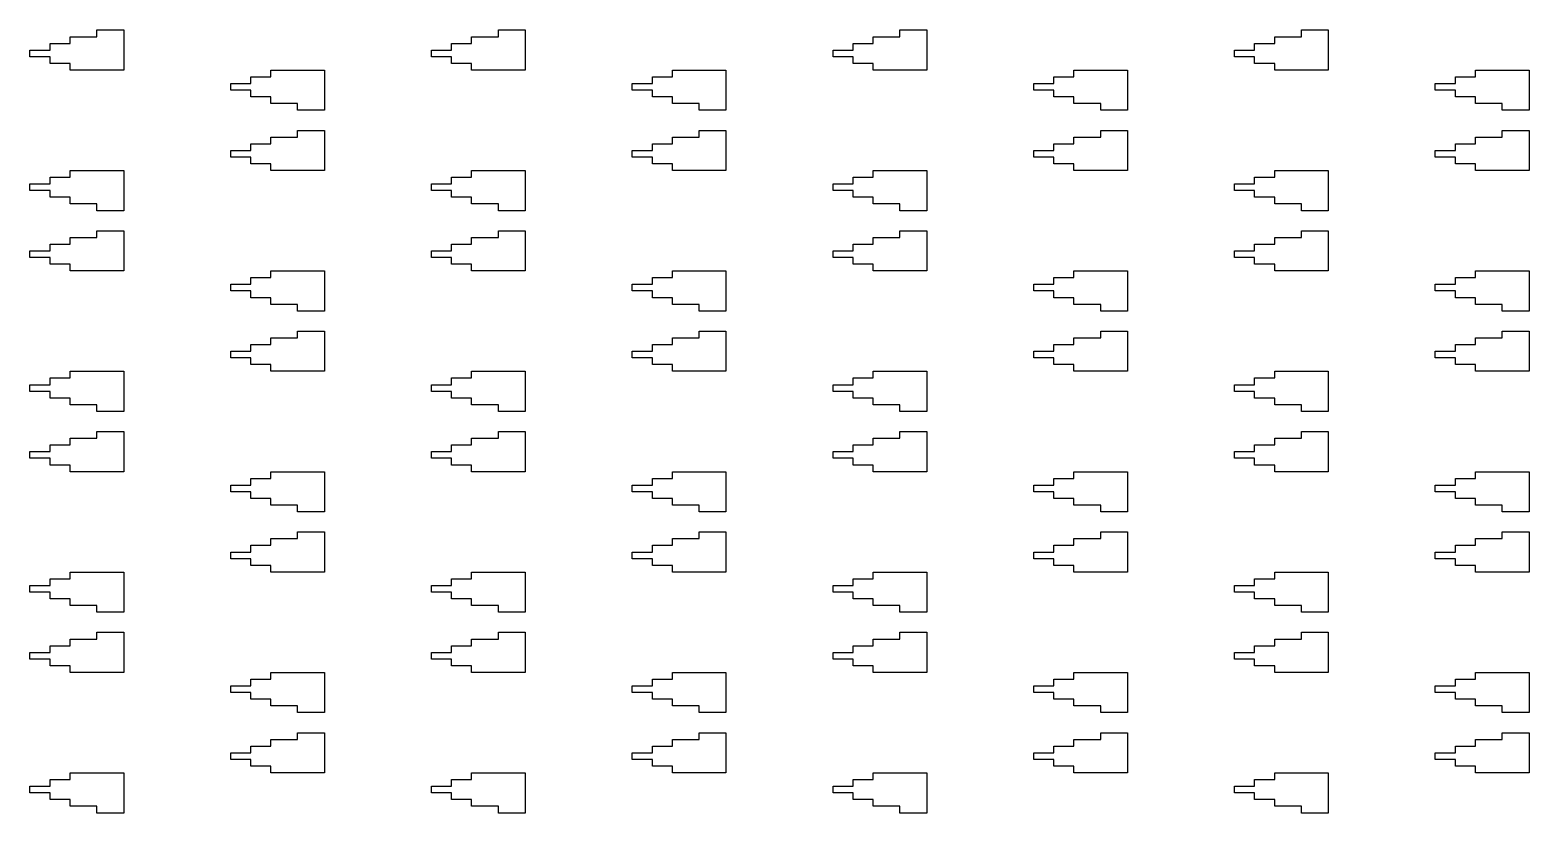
# Model space of a CAD drawing. Extents: x -38350 to 38650, y -35000 to 36000.
# Drawn here: x 70 to 294, y -34760 to -34643 of the extents above; entities that cross this region are included whole.
import ezdxf

# ---------------------------------------------------------------- set-up
doc = ezdxf.new("R2010")
doc.units = 0
doc.header["$MEASUREMENT"] = 0

msp = doc.modelspace()

# ---------------------------------------------------------------- linework, layer by layer
for p, q in [((80, -34644), (80, -34643)), ((80, -34643), (84, -34643)), ((84, -34643), (84, -34649)), ((140, -34644), (140, -34643)), ((140, -34643), (144, -34643)), ((144, -34643), (144, -34649)), ((200, -34644), (200, -34643)), ((200, -34643), (204, -34643)), ((204, -34643), (204, -34649)), ((260, -34644), (260, -34643)), ((260, -34643), (264, -34643)), ((264, -34643), (264, -34649)), ((70, -34647), (70, -34646)), ((70, -34646), (73, -34646)), ((73, -34646), (73, -34645)), ((73, -34645), (76, -34645)), ((76, -34645), (76, -34644)), ((76, -34644), (80, -34644)), ((130, -34647), (130, -34646)), ((130, -34646), (133, -34646)), ((133, -34646), (133, -34645)), ((133, -34645), (136, -34645)), ((136, -34645), (136, -34644)), ((136, -34644), (140, -34644)), ((190, -34647), (190, -34646)), ((190, -34646), (193, -34646)), ((193, -34646), (193, -34645)), ((193, -34645), (196, -34645)), ((196, -34645), (196, -34644)), ((196, -34644), (200, -34644)), ((250, -34647), (250, -34646)), ((250, -34646), (253, -34646)), ((253, -34646), (253, -34645)), ((253, -34645), (256, -34645)), ((256, -34645), (256, -34644)), ((256, -34644), (260, -34644)), ((73, -34647), (70, -34647)), ((73, -34648), (73, -34647)), ((76, -34648), (73, -34648)), ((76, -34649), (76, -34648)), ((133, -34647), (130, -34647)), ((133, -34648), (133, -34647)), ((136, -34648), (133, -34648)), ((136, -34649), (136, -34648)), ((193, -34647), (190, -34647)), ((193, -34648), (193, -34647)), ((196, -34648), (193, -34648)), ((196, -34649), (196, -34648)), ((253, -34647), (250, -34647)), ((253, -34648), (253, -34647)), ((256, -34648), (253, -34648)), ((256, -34649), (256, -34648)), ((84, -34649), (76, -34649)), ((103, -34651), (103, -34650)), ((103, -34650), (106, -34650)), ((106, -34650), (106, -34649)), ((106, -34649), (114, -34649)), ((114, -34649), (114, -34655)), ((144, -34649), (136, -34649)), ((163, -34651), (163, -34650)), ((163, -34650), (166, -34650)), ((166, -34650), (166, -34649)), ((166, -34649), (174, -34649)), ((174, -34649), (174, -34655)), ((204, -34649), (196, -34649)), ((223, -34651), (223, -34650)), ((223, -34650), (226, -34650)), ((226, -34650), (226, -34649)), ((226, -34649), (234, -34649)), ((234, -34649), (234, -34655)), ((264, -34649), (256, -34649)), ((283, -34651), (283, -34650)), ((283, -34650), (286, -34650)), ((286, -34650), (286, -34649)), ((286, -34649), (294, -34649)), ((294, -34649), (294, -34655)), ((100, -34652), (100, -34651)), ((100, -34651), (103, -34651)), ((103, -34652), (100, -34652)), ((103, -34653), (103, -34652)), ((160, -34652), (160, -34651)), ((160, -34651), (163, -34651)), ((163, -34652), (160, -34652)), ((163, -34653), (163, -34652)), ((220, -34652), (220, -34651)), ((220, -34651), (223, -34651)), ((223, -34652), (220, -34652)), ((223, -34653), (223, -34652)), ((280, -34652), (280, -34651)), ((280, -34651), (283, -34651)), ((283, -34652), (280, -34652)), ((283, -34653), (283, -34652)), ((106, -34653), (103, -34653)), ((106, -34654), (106, -34653)), ((110, -34654), (106, -34654)), ((110, -34655), (110, -34654)), ((114, -34655), (110, -34655)), ((166, -34653), (163, -34653)), ((166, -34654), (166, -34653)), ((170, -34654), (166, -34654)), ((170, -34655), (170, -34654)), ((174, -34655), (170, -34655)), ((226, -34653), (223, -34653)), ((226, -34654), (226, -34653)), ((230, -34654), (226, -34654)), ((230, -34655), (230, -34654)), ((234, -34655), (230, -34655)), ((286, -34653), (283, -34653)), ((286, -34654), (286, -34653)), ((290, -34654), (286, -34654)), ((290, -34655), (290, -34654)), ((294, -34655), (290, -34655)), ((106, -34660), (106, -34659)), ((106, -34659), (110, -34659)), ((110, -34659), (110, -34658)), ((110, -34658), (114, -34658)), ((114, -34658), (114, -34664)), ((166, -34660), (166, -34659)), ((166, -34659), (170, -34659)), ((170, -34659), (170, -34658)), ((170, -34658), (174, -34658)), ((174, -34658), (174, -34664)), ((226, -34660), (226, -34659)), ((226, -34659), (230, -34659)), ((230, -34659), (230, -34658)), ((230, -34658), (234, -34658)), ((234, -34658), (234, -34664)), ((286, -34660), (286, -34659)), ((286, -34659), (290, -34659)), ((290, -34659), (290, -34658)), ((290, -34658), (294, -34658)), ((294, -34658), (294, -34664)), ((100, -34662), (100, -34661)), ((100, -34661), (103, -34661)), ((103, -34661), (103, -34660)), ((103, -34660), (106, -34660)), ((160, -34662), (160, -34661)), ((160, -34661), (163, -34661)), ((163, -34661), (163, -34660)), ((163, -34660), (166, -34660)), ((220, -34662), (220, -34661)), ((220, -34661), (223, -34661)), ((223, -34661), (223, -34660)), ((223, -34660), (226, -34660)), ((280, -34662), (280, -34661)), ((280, -34661), (283, -34661)), ((283, -34661), (283, -34660)), ((283, -34660), (286, -34660)), ((76, -34665), (76, -34664)), ((76, -34664), (84, -34664)), ((84, -34664), (84, -34670)), ((103, -34662), (100, -34662)), ((103, -34663), (103, -34662)), ((106, -34663), (103, -34663)), ((106, -34664), (106, -34663)), ((114, -34664), (106, -34664)), ((136, -34665), (136, -34664)), ((136, -34664), (144, -34664)), ((144, -34664), (144, -34670)), ((163, -34662), (160, -34662)), ((163, -34663), (163, -34662)), ((166, -34663), (163, -34663)), ((166, -34664), (166, -34663)), ((174, -34664), (166, -34664)), ((196, -34665), (196, -34664)), ((196, -34664), (204, -34664)), ((204, -34664), (204, -34670)), ((223, -34662), (220, -34662)), ((223, -34663), (223, -34662)), ((226, -34663), (223, -34663)), ((226, -34664), (226, -34663)), ((234, -34664), (226, -34664)), ((256, -34665), (256, -34664)), ((256, -34664), (264, -34664)), ((264, -34664), (264, -34670)), ((283, -34662), (280, -34662)), ((283, -34663), (283, -34662)), ((286, -34663), (283, -34663)), ((286, -34664), (286, -34663)), ((294, -34664), (286, -34664)), ((70, -34667), (70, -34666)), ((70, -34666), (73, -34666)), ((73, -34666), (73, -34665)), ((73, -34665), (76, -34665)), ((130, -34667), (130, -34666)), ((130, -34666), (133, -34666)), ((133, -34666), (133, -34665)), ((133, -34665), (136, -34665)), ((190, -34667), (190, -34666)), ((190, -34666), (193, -34666)), ((193, -34666), (193, -34665)), ((193, -34665), (196, -34665)), ((250, -34667), (250, -34666)), ((250, -34666), (253, -34666)), ((253, -34666), (253, -34665)), ((253, -34665), (256, -34665)), ((73, -34667), (70, -34667)), ((73, -34668), (73, -34667)), ((76, -34668), (73, -34668)), ((76, -34669), (76, -34668)), ((133, -34667), (130, -34667)), ((133, -34668), (133, -34667)), ((136, -34668), (133, -34668)), ((136, -34669), (136, -34668)), ((193, -34667), (190, -34667)), ((193, -34668), (193, -34667)), ((196, -34668), (193, -34668)), ((196, -34669), (196, -34668)), ((253, -34667), (250, -34667)), ((253, -34668), (253, -34667)), ((256, -34668), (253, -34668)), ((256, -34669), (256, -34668)), ((80, -34669), (76, -34669)), ((80, -34670), (80, -34669)), ((84, -34670), (80, -34670)), ((140, -34669), (136, -34669)), ((140, -34670), (140, -34669)), ((144, -34670), (140, -34670)), ((200, -34669), (196, -34669)), ((200, -34670), (200, -34669)), ((204, -34670), (200, -34670)), ((260, -34669), (256, -34669)), ((260, -34670), (260, -34669)), ((264, -34670), (260, -34670)), ((73, -34676), (73, -34675)), ((73, -34675), (76, -34675)), ((76, -34675), (76, -34674)), ((76, -34674), (80, -34674)), ((80, -34674), (80, -34673)), ((80, -34673), (84, -34673)), ((84, -34673), (84, -34679)), ((133, -34676), (133, -34675)), ((133, -34675), (136, -34675)), ((136, -34675), (136, -34674)), ((136, -34674), (140, -34674)), ((140, -34674), (140, -34673)), ((140, -34673), (144, -34673)), ((144, -34673), (144, -34679)), ((193, -34676), (193, -34675)), ((193, -34675), (196, -34675)), ((196, -34675), (196, -34674)), ((196, -34674), (200, -34674)), ((200, -34674), (200, -34673)), ((200, -34673), (204, -34673)), ((204, -34673), (204, -34679)), ((253, -34676), (253, -34675)), ((253, -34675), (256, -34675)), ((256, -34675), (256, -34674)), ((256, -34674), (260, -34674)), ((260, -34674), (260, -34673)), ((260, -34673), (264, -34673)), ((264, -34673), (264, -34679)), ((70, -34677), (70, -34676)), ((70, -34676), (73, -34676)), ((73, -34677), (70, -34677)), ((73, -34678), (73, -34677)), ((130, -34677), (130, -34676)), ((130, -34676), (133, -34676)), ((133, -34677), (130, -34677)), ((133, -34678), (133, -34677)), ((190, -34677), (190, -34676)), ((190, -34676), (193, -34676)), ((193, -34677), (190, -34677)), ((193, -34678), (193, -34677)), ((250, -34677), (250, -34676)), ((250, -34676), (253, -34676)), ((253, -34677), (250, -34677)), ((253, -34678), (253, -34677)), ((76, -34678), (73, -34678)), ((76, -34679), (76, -34678)), ((84, -34679), (76, -34679)), ((106, -34680), (106, -34679)), ((106, -34679), (114, -34679)), ((114, -34679), (114, -34685)), ((136, -34678), (133, -34678)), ((136, -34679), (136, -34678)), ((144, -34679), (136, -34679)), ((166, -34680), (166, -34679)), ((166, -34679), (174, -34679)), ((174, -34679), (174, -34685)), ((196, -34678), (193, -34678)), ((196, -34679), (196, -34678)), ((204, -34679), (196, -34679)), ((226, -34680), (226, -34679)), ((226, -34679), (234, -34679)), ((234, -34679), (234, -34685)), ((256, -34678), (253, -34678)), ((256, -34679), (256, -34678)), ((264, -34679), (256, -34679)), ((286, -34680), (286, -34679)), ((286, -34679), (294, -34679)), ((294, -34679), (294, -34685)), ((100, -34682), (100, -34681)), ((100, -34681), (103, -34681)), ((103, -34681), (103, -34680)), ((103, -34680), (106, -34680)), ((160, -34682), (160, -34681)), ((160, -34681), (163, -34681)), ((163, -34681), (163, -34680)), ((163, -34680), (166, -34680)), ((220, -34682), (220, -34681)), ((220, -34681), (223, -34681)), ((223, -34681), (223, -34680)), ((223, -34680), (226, -34680)), ((280, -34682), (280, -34681)), ((280, -34681), (283, -34681)), ((283, -34681), (283, -34680)), ((283, -34680), (286, -34680)), ((103, -34682), (100, -34682)), ((103, -34683), (103, -34682)), ((106, -34683), (103, -34683)), ((106, -34684), (106, -34683)), ((110, -34684), (106, -34684)), ((110, -34685), (110, -34684)), ((163, -34682), (160, -34682)), ((163, -34683), (163, -34682)), ((166, -34683), (163, -34683)), ((166, -34684), (166, -34683)), ((170, -34684), (166, -34684)), ((170, -34685), (170, -34684)), ((223, -34682), (220, -34682)), ((223, -34683), (223, -34682)), ((226, -34683), (223, -34683)), ((226, -34684), (226, -34683)), ((230, -34684), (226, -34684)), ((230, -34685), (230, -34684)), ((283, -34682), (280, -34682)), ((283, -34683), (283, -34682)), ((286, -34683), (283, -34683)), ((286, -34684), (286, -34683)), ((290, -34684), (286, -34684)), ((290, -34685), (290, -34684)), ((114, -34685), (110, -34685)), ((174, -34685), (170, -34685)), ((234, -34685), (230, -34685)), ((294, -34685), (290, -34685)), ((110, -34689), (110, -34688)), ((110, -34688), (114, -34688)), ((114, -34688), (114, -34694)), ((170, -34689), (170, -34688)), ((170, -34688), (174, -34688)), ((174, -34688), (174, -34694)), ((230, -34689), (230, -34688)), ((230, -34688), (234, -34688)), ((234, -34688), (234, -34694)), ((290, -34689), (290, -34688)), ((290, -34688), (294, -34688)), ((294, -34688), (294, -34694)), ((103, -34691), (103, -34690)), ((103, -34690), (106, -34690)), ((106, -34690), (106, -34689)), ((106, -34689), (110, -34689)), ((163, -34691), (163, -34690)), ((163, -34690), (166, -34690)), ((166, -34690), (166, -34689)), ((166, -34689), (170, -34689)), ((223, -34691), (223, -34690)), ((223, -34690), (226, -34690)), ((226, -34690), (226, -34689)), ((226, -34689), (230, -34689)), ((283, -34691), (283, -34690)), ((283, -34690), (286, -34690)), ((286, -34690), (286, -34689)), ((286, -34689), (290, -34689)), ((100, -34692), (100, -34691)), ((100, -34691), (103, -34691)), ((103, -34692), (100, -34692)), ((103, -34693), (103, -34692)), ((106, -34693), (103, -34693)), ((106, -34694), (106, -34693)), ((160, -34692), (160, -34691)), ((160, -34691), (163, -34691)), ((163, -34692), (160, -34692)), ((163, -34693), (163, -34692)), ((166, -34693), (163, -34693)), ((166, -34694), (166, -34693)), ((220, -34692), (220, -34691)), ((220, -34691), (223, -34691)), ((223, -34692), (220, -34692)), ((223, -34693), (223, -34692)), ((226, -34693), (223, -34693)), ((226, -34694), (226, -34693)), ((280, -34692), (280, -34691)), ((280, -34691), (283, -34691)), ((283, -34692), (280, -34692)), ((283, -34693), (283, -34692)), ((286, -34693), (283, -34693)), ((286, -34694), (286, -34693)), ((73, -34696), (73, -34695)), ((73, -34695), (76, -34695)), ((76, -34695), (76, -34694)), ((76, -34694), (84, -34694)), ((84, -34694), (84, -34700)), ((114, -34694), (106, -34694)), ((133, -34696), (133, -34695)), ((133, -34695), (136, -34695)), ((136, -34695), (136, -34694)), ((136, -34694), (144, -34694)), ((144, -34694), (144, -34700)), ((174, -34694), (166, -34694)), ((193, -34696), (193, -34695)), ((193, -34695), (196, -34695)), ((196, -34695), (196, -34694)), ((196, -34694), (204, -34694)), ((204, -34694), (204, -34700)), ((234, -34694), (226, -34694)), ((253, -34696), (253, -34695)), ((253, -34695), (256, -34695)), ((256, -34695), (256, -34694)), ((256, -34694), (264, -34694)), ((264, -34694), (264, -34700)), ((294, -34694), (286, -34694)), ((70, -34697), (70, -34696)), ((70, -34696), (73, -34696)), ((73, -34697), (70, -34697)), ((73, -34698), (73, -34697)), ((130, -34697), (130, -34696)), ((130, -34696), (133, -34696)), ((133, -34697), (130, -34697)), ((133, -34698), (133, -34697)), ((190, -34697), (190, -34696)), ((190, -34696), (193, -34696)), ((193, -34697), (190, -34697)), ((193, -34698), (193, -34697)), ((250, -34697), (250, -34696)), ((250, -34696), (253, -34696)), ((253, -34697), (250, -34697)), ((253, -34698), (253, -34697)), ((76, -34698), (73, -34698)), ((76, -34699), (76, -34698)), ((80, -34699), (76, -34699)), ((80, -34700), (80, -34699)), ((136, -34698), (133, -34698)), ((136, -34699), (136, -34698)), ((140, -34699), (136, -34699)), ((140, -34700), (140, -34699)), ((196, -34698), (193, -34698)), ((196, -34699), (196, -34698)), ((200, -34699), (196, -34699)), ((200, -34700), (200, -34699)), ((256, -34698), (253, -34698)), ((256, -34699), (256, -34698)), ((260, -34699), (256, -34699)), ((260, -34700), (260, -34699)), ((84, -34700), (80, -34700)), ((144, -34700), (140, -34700)), ((204, -34700), (200, -34700)), ((264, -34700), (260, -34700)), ((76, -34705), (76, -34704)), ((76, -34704), (80, -34704)), ((80, -34704), (80, -34703)), ((80, -34703), (84, -34703)), ((84, -34703), (84, -34709)), ((136, -34705), (136, -34704)), ((136, -34704), (140, -34704)), ((140, -34704), (140, -34703)), ((140, -34703), (144, -34703)), ((144, -34703), (144, -34709)), ((196, -34705), (196, -34704)), ((196, -34704), (200, -34704)), ((200, -34704), (200, -34703)), ((200, -34703), (204, -34703)), ((204, -34703), (204, -34709)), ((256, -34705), (256, -34704)), ((256, -34704), (260, -34704)), ((260, -34704), (260, -34703)), ((260, -34703), (264, -34703)), ((264, -34703), (264, -34709)), ((70, -34707), (70, -34706)), ((70, -34706), (73, -34706)), ((73, -34706), (73, -34705)), ((73, -34705), (76, -34705)), ((130, -34707), (130, -34706)), ((130, -34706), (133, -34706)), ((133, -34706), (133, -34705)), ((133, -34705), (136, -34705)), ((190, -34707), (190, -34706)), ((190, -34706), (193, -34706)), ((193, -34706), (193, -34705)), ((193, -34705), (196, -34705)), ((250, -34707), (250, -34706)), ((250, -34706), (253, -34706)), ((253, -34706), (253, -34705)), ((253, -34705), (256, -34705)), ((73, -34707), (70, -34707)), ((73, -34708), (73, -34707)), ((76, -34708), (73, -34708)), ((76, -34709), (76, -34708)), ((133, -34707), (130, -34707)), ((133, -34708), (133, -34707)), ((136, -34708), (133, -34708)), ((136, -34709), (136, -34708)), ((193, -34707), (190, -34707)), ((193, -34708), (193, -34707)), ((196, -34708), (193, -34708)), ((196, -34709), (196, -34708)), ((253, -34707), (250, -34707)), ((253, -34708), (253, -34707)), ((256, -34708), (253, -34708)), ((256, -34709), (256, -34708)), ((84, -34709), (76, -34709)), ((100, -34712), (100, -34711)), ((100, -34711), (103, -34711)), ((103, -34711), (103, -34710)), ((103, -34710), (106, -34710)), ((106, -34710), (106, -34709)), ((106, -34709), (114, -34709)), ((114, -34709), (114, -34715)), ((144, -34709), (136, -34709)), ((160, -34712), (160, -34711)), ((160, -34711), (163, -34711)), ((163, -34711), (163, -34710)), ((163, -34710), (166, -34710)), ((166, -34710), (166, -34709)), ((166, -34709), (174, -34709)), ((174, -34709), (174, -34715)), ((204, -34709), (196, -34709)), ((220, -34712), (220, -34711)), ((220, -34711), (223, -34711)), ((223, -34711), (223, -34710)), ((223, -34710), (226, -34710)), ((226, -34710), (226, -34709)), ((226, -34709), (234, -34709)), ((234, -34709), (234, -34715)), ((264, -34709), (256, -34709)), ((280, -34712), (280, -34711)), ((280, -34711), (283, -34711)), ((283, -34711), (283, -34710)), ((283, -34710), (286, -34710)), ((286, -34710), (286, -34709)), ((286, -34709), (294, -34709)), ((294, -34709), (294, -34715)), ((103, -34712), (100, -34712)), ((103, -34713), (103, -34712)), ((106, -34713), (103, -34713)), ((106, -34714), (106, -34713)), ((163, -34712), (160, -34712)), ((163, -34713), (163, -34712)), ((166, -34713), (163, -34713)), ((166, -34714), (166, -34713)), ((223, -34712), (220, -34712)), ((223, -34713), (223, -34712)), ((226, -34713), (223, -34713)), ((226, -34714), (226, -34713)), ((283, -34712), (280, -34712)), ((283, -34713), (283, -34712)), ((286, -34713), (283, -34713)), ((286, -34714), (286, -34713)), ((110, -34714), (106, -34714)), ((110, -34715), (110, -34714)), ((114, -34715), (110, -34715)), ((170, -34714), (166, -34714)), ((170, -34715), (170, -34714)), ((174, -34715), (170, -34715)), ((230, -34714), (226, -34714)), ((230, -34715), (230, -34714)), ((234, -34715), (230, -34715)), ((290, -34714), (286, -34714)), ((290, -34715), (290, -34714)), ((294, -34715), (290, -34715)), ((103, -34721), (103, -34720)), ((103, -34720), (106, -34720)), ((106, -34720), (106, -34719)), ((106, -34719), (110, -34719)), ((110, -34719), (110, -34718)), ((110, -34718), (114, -34718)), ((114, -34718), (114, -34724)), ((163, -34721), (163, -34720)), ((163, -34720), (166, -34720)), ((166, -34720), (166, -34719)), ((166, -34719), (170, -34719)), ((170, -34719), (170, -34718)), ((170, -34718), (174, -34718)), ((174, -34718), (174, -34724)), ((223, -34721), (223, -34720)), ((223, -34720), (226, -34720)), ((226, -34720), (226, -34719)), ((226, -34719), (230, -34719)), ((230, -34719), (230, -34718)), ((230, -34718), (234, -34718)), ((234, -34718), (234, -34724)), ((283, -34721), (283, -34720)), ((283, -34720), (286, -34720)), ((286, -34720), (286, -34719)), ((286, -34719), (290, -34719)), ((290, -34719), (290, -34718)), ((290, -34718), (294, -34718)), ((294, -34718), (294, -34724)), ((100, -34722), (100, -34721)), ((100, -34721), (103, -34721)), ((103, -34722), (100, -34722)), ((103, -34723), (103, -34722)), ((160, -34722), (160, -34721)), ((160, -34721), (163, -34721)), ((163, -34722), (160, -34722)), ((163, -34723), (163, -34722)), ((220, -34722), (220, -34721)), ((220, -34721), (223, -34721)), ((223, -34722), (220, -34722)), ((223, -34723), (223, -34722)), ((280, -34722), (280, -34721)), ((280, -34721), (283, -34721)), ((283, -34722), (280, -34722)), ((283, -34723), (283, -34722)), ((76, -34725), (76, -34724)), ((76, -34724), (84, -34724)), ((84, -34724), (84, -34730)), ((106, -34723), (103, -34723)), ((106, -34724), (106, -34723)), ((114, -34724), (106, -34724)), ((136, -34725), (136, -34724)), ((136, -34724), (144, -34724)), ((144, -34724), (144, -34730)), ((166, -34723), (163, -34723)), ((166, -34724), (166, -34723)), ((174, -34724), (166, -34724)), ((196, -34725), (196, -34724)), ((196, -34724), (204, -34724)), ((204, -34724), (204, -34730)), ((226, -34723), (223, -34723)), ((226, -34724), (226, -34723)), ((234, -34724), (226, -34724)), ((256, -34725), (256, -34724)), ((256, -34724), (264, -34724)), ((264, -34724), (264, -34730)), ((286, -34723), (283, -34723)), ((286, -34724), (286, -34723)), ((294, -34724), (286, -34724)), ((70, -34727), (70, -34726)), ((70, -34726), (73, -34726)), ((73, -34726), (73, -34725)), ((73, -34725), (76, -34725)), ((130, -34727), (130, -34726)), ((130, -34726), (133, -34726)), ((133, -34726), (133, -34725)), ((133, -34725), (136, -34725)), ((190, -34727), (190, -34726)), ((190, -34726), (193, -34726)), ((193, -34726), (193, -34725)), ((193, -34725), (196, -34725)), ((250, -34727), (250, -34726)), ((250, -34726), (253, -34726)), ((253, -34726), (253, -34725)), ((253, -34725), (256, -34725)), ((73, -34727), (70, -34727)), ((73, -34728), (73, -34727)), ((76, -34728), (73, -34728)), ((76, -34729), (76, -34728)), ((133, -34727), (130, -34727)), ((133, -34728), (133, -34727)), ((136, -34728), (133, -34728)), ((136, -34729), (136, -34728)), ((193, -34727), (190, -34727)), ((193, -34728), (193, -34727)), ((196, -34728), (193, -34728)), ((196, -34729), (196, -34728)), ((253, -34727), (250, -34727)), ((253, -34728), (253, -34727)), ((256, -34728), (253, -34728)), ((256, -34729), (256, -34728)), ((80, -34729), (76, -34729)), ((80, -34730), (80, -34729)), ((84, -34730), (80, -34730)), ((140, -34729), (136, -34729)), ((140, -34730), (140, -34729)), ((144, -34730), (140, -34730)), ((200, -34729), (196, -34729)), ((200, -34730), (200, -34729)), ((204, -34730), (200, -34730)), ((260, -34729), (256, -34729)), ((260, -34730), (260, -34729)), ((264, -34730), (260, -34730)), ((80, -34734), (80, -34733)), ((80, -34733), (84, -34733)), ((84, -34733), (84, -34739)), ((140, -34734), (140, -34733)), ((140, -34733), (144, -34733)), ((144, -34733), (144, -34739)), ((200, -34734), (200, -34733)), ((200, -34733), (204, -34733)), ((204, -34733), (204, -34739)), ((260, -34734), (260, -34733)), ((260, -34733), (264, -34733)), ((264, -34733), (264, -34739)), ((73, -34736), (73, -34735)), ((73, -34735), (76, -34735)), ((76, -34735), (76, -34734)), ((76, -34734), (80, -34734)), ((133, -34736), (133, -34735)), ((133, -34735), (136, -34735)), ((136, -34735), (136, -34734)), ((136, -34734), (140, -34734)), ((193, -34736), (193, -34735)), ((193, -34735), (196, -34735)), ((196, -34735), (196, -34734)), ((196, -34734), (200, -34734)), ((253, -34736), (253, -34735)), ((253, -34735), (256, -34735)), ((256, -34735), (256, -34734)), ((256, -34734), (260, -34734)), ((70, -34737), (70, -34736)), ((70, -34736), (73, -34736)), ((73, -34737), (70, -34737)), ((73, -34738), (73, -34737)), ((130, -34737), (130, -34736)), ((130, -34736), (133, -34736)), ((133, -34737), (130, -34737)), ((133, -34738), (133, -34737)), ((190, -34737), (190, -34736)), ((190, -34736), (193, -34736)), ((193, -34737), (190, -34737)), ((193, -34738), (193, -34737)), ((250, -34737), (250, -34736)), ((250, -34736), (253, -34736)), ((253, -34737), (250, -34737)), ((253, -34738), (253, -34737)), ((76, -34738), (73, -34738)), ((76, -34739), (76, -34738)), ((84, -34739), (76, -34739)), ((103, -34741), (103, -34740)), ((103, -34740), (106, -34740)), ((106, -34740), (106, -34739)), ((106, -34739), (114, -34739)), ((114, -34739), (114, -34745)), ((136, -34738), (133, -34738)), ((136, -34739), (136, -34738)), ((144, -34739), (136, -34739)), ((163, -34741), (163, -34740)), ((163, -34740), (166, -34740)), ((166, -34740), (166, -34739)), ((166, -34739), (174, -34739)), ((174, -34739), (174, -34745)), ((196, -34738), (193, -34738)), ((196, -34739), (196, -34738)), ((204, -34739), (196, -34739)), ((223, -34741), (223, -34740)), ((223, -34740), (226, -34740)), ((226, -34740), (226, -34739)), ((226, -34739), (234, -34739)), ((234, -34739), (234, -34745)), ((256, -34738), (253, -34738)), ((256, -34739), (256, -34738)), ((264, -34739), (256, -34739)), ((283, -34741), (283, -34740)), ((283, -34740), (286, -34740)), ((286, -34740), (286, -34739)), ((286, -34739), (294, -34739)), ((294, -34739), (294, -34745)), ((100, -34742), (100, -34741)), ((100, -34741), (103, -34741)), ((103, -34742), (100, -34742)), ((103, -34743), (103, -34742)), ((160, -34742), (160, -34741)), ((160, -34741), (163, -34741)), ((163, -34742), (160, -34742)), ((163, -34743), (163, -34742)), ((220, -34742), (220, -34741)), ((220, -34741), (223, -34741)), ((223, -34742), (220, -34742)), ((223, -34743), (223, -34742)), ((280, -34742), (280, -34741)), ((280, -34741), (283, -34741)), ((283, -34742), (280, -34742)), ((283, -34743), (283, -34742)), ((106, -34743), (103, -34743)), ((106, -34744), (106, -34743)), ((110, -34744), (106, -34744)), ((110, -34745), (110, -34744)), ((166, -34743), (163, -34743)), ((166, -34744), (166, -34743)), ((170, -34744), (166, -34744)), ((170, -34745), (170, -34744)), ((226, -34743), (223, -34743)), ((226, -34744), (226, -34743)), ((230, -34744), (226, -34744)), ((230, -34745), (230, -34744)), ((286, -34743), (283, -34743)), ((286, -34744), (286, -34743)), ((290, -34744), (286, -34744)), ((290, -34745), (290, -34744)), ((114, -34745), (110, -34745)), ((174, -34745), (170, -34745)), ((234, -34745), (230, -34745)), ((294, -34745), (290, -34745)), ((106, -34750), (106, -34749)), ((106, -34749), (110, -34749)), ((110, -34749), (110, -34748)), ((110, -34748), (114, -34748)), ((114, -34748), (114, -34754)), ((166, -34750), (166, -34749)), ((166, -34749), (170, -34749)), ((170, -34749), (170, -34748)), ((170, -34748), (174, -34748)), ((174, -34748), (174, -34754)), ((226, -34750), (226, -34749)), ((226, -34749), (230, -34749)), ((230, -34749), (230, -34748)), ((230, -34748), (234, -34748)), ((234, -34748), (234, -34754)), ((286, -34750), (286, -34749)), ((286, -34749), (290, -34749)), ((290, -34749), (290, -34748)), ((290, -34748), (294, -34748)), ((294, -34748), (294, -34754)), ((100, -34752), (100, -34751)), ((100, -34751), (103, -34751)), ((103, -34751), (103, -34750)), ((103, -34750), (106, -34750)), ((160, -34752), (160, -34751)), ((160, -34751), (163, -34751)), ((163, -34751), (163, -34750)), ((163, -34750), (166, -34750)), ((220, -34752), (220, -34751)), ((220, -34751), (223, -34751)), ((223, -34751), (223, -34750)), ((223, -34750), (226, -34750)), ((280, -34752), (280, -34751)), ((280, -34751), (283, -34751)), ((283, -34751), (283, -34750)), ((283, -34750), (286, -34750)), ((103, -34752), (100, -34752)), ((103, -34753), (103, -34752)), ((106, -34753), (103, -34753)), ((106, -34754), (106, -34753)), ((163, -34752), (160, -34752)), ((163, -34753), (163, -34752)), ((166, -34753), (163, -34753)), ((166, -34754), (166, -34753)), ((223, -34752), (220, -34752)), ((223, -34753), (223, -34752)), ((226, -34753), (223, -34753)), ((226, -34754), (226, -34753)), ((283, -34752), (280, -34752)), ((283, -34753), (283, -34752)), ((286, -34753), (283, -34753)), ((286, -34754), (286, -34753)), ((73, -34756), (73, -34755)), ((73, -34755), (76, -34755)), ((76, -34755), (76, -34754)), ((76, -34754), (84, -34754)), ((84, -34754), (84, -34760)), ((114, -34754), (106, -34754)), ((133, -34756), (133, -34755)), ((133, -34755), (136, -34755)), ((136, -34755), (136, -34754)), ((136, -34754), (144, -34754)), ((144, -34754), (144, -34760)), ((174, -34754), (166, -34754)), ((193, -34756), (193, -34755)), ((193, -34755), (196, -34755)), ((196, -34755), (196, -34754)), ((196, -34754), (204, -34754)), ((204, -34754), (204, -34760)), ((234, -34754), (226, -34754)), ((253, -34756), (253, -34755)), ((253, -34755), (256, -34755)), ((256, -34755), (256, -34754)), ((256, -34754), (264, -34754)), ((264, -34754), (264, -34760)), ((294, -34754), (286, -34754)), ((70, -34757), (70, -34756)), ((70, -34756), (73, -34756)), ((73, -34757), (70, -34757)), ((73, -34758), (73, -34757)), ((76, -34758), (73, -34758)), ((76, -34759), (76, -34758)), ((130, -34757), (130, -34756)), ((130, -34756), (133, -34756)), ((133, -34757), (130, -34757)), ((133, -34758), (133, -34757)), ((136, -34758), (133, -34758)), ((136, -34759), (136, -34758)), ((190, -34757), (190, -34756)), ((190, -34756), (193, -34756)), ((193, -34757), (190, -34757)), ((193, -34758), (193, -34757)), ((196, -34758), (193, -34758)), ((196, -34759), (196, -34758)), ((250, -34757), (250, -34756)), ((250, -34756), (253, -34756)), ((253, -34757), (250, -34757)), ((253, -34758), (253, -34757)), ((256, -34758), (253, -34758)), ((256, -34759), (256, -34758)), ((80, -34759), (76, -34759)), ((80, -34760), (80, -34759)), ((84, -34760), (80, -34760)), ((140, -34759), (136, -34759)), ((140, -34760), (140, -34759)), ((144, -34760), (140, -34760)), ((200, -34759), (196, -34759)), ((200, -34760), (200, -34759)), ((204, -34760), (200, -34760)), ((260, -34759), (256, -34759)), ((260, -34760), (260, -34759)), ((264, -34760), (260, -34760))]:
    msp.add_line(p, q)

doc.saveas('drawing.dxf')
